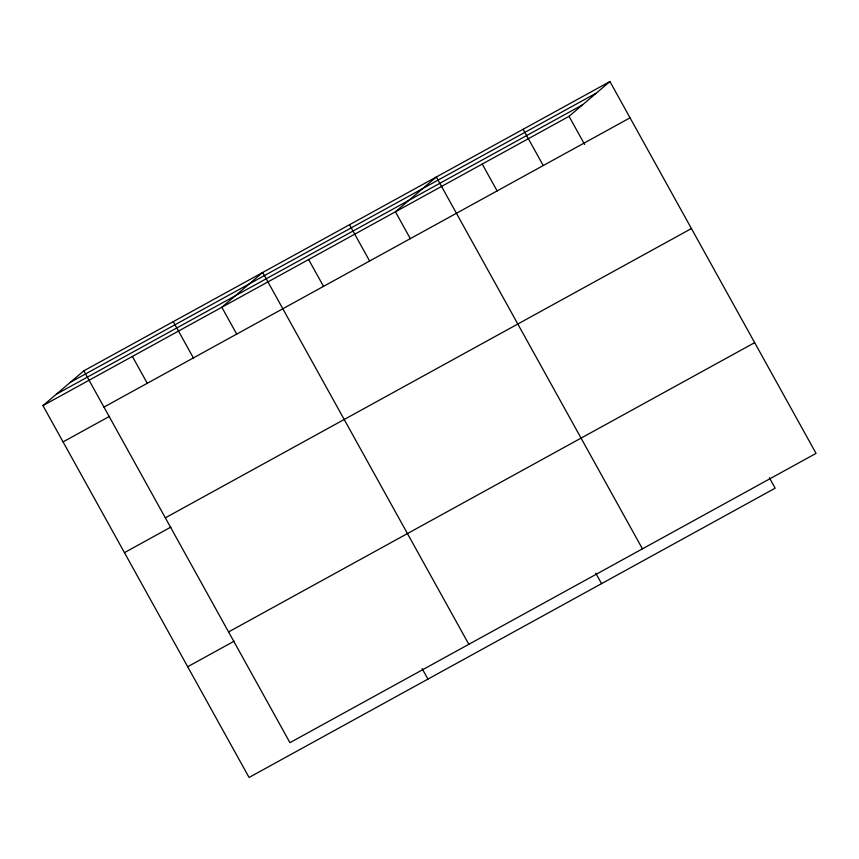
<?xml version="1.0" encoding="UTF-8"?>
<svg xmlns="http://www.w3.org/2000/svg" width="859" height="859" viewBox="0 0 859 859"><rect width="100%" height="100%" fill="white"/><g stroke="black" fill="none" stroke-linecap="round" stroke-linejoin="round"><path stroke-width="1.29" d="M769.353 477.69L775.162 488.18L249.067 777.459L42.95 405.609L83.838 370.82L609.933 81.541L816.05 453.391L289.955 742.67L83.838 370.82M42.95 405.609L569.045 116.33L609.933 81.541M70.341 382.298L596.436 93.019M56.447 394.131L582.531 104.841M103.95 407.102L630.044 117.823M63.061 441.891L109.522 416.347M165.336 517.837L691.42 228.558M124.448 552.638L170.909 527.082M228.58 631.934L754.664 342.655M187.692 666.724L234.153 641.179M569.045 116.33L584.614 144.419M523.12 129.269L543.232 165.551M482.232 164.058L497.157 190.977M642.435 548.847L436.318 176.997L395.43 211.786L410.355 238.716M595.738 573.157L601.558 583.648M349.516 224.736L369.628 261.018M308.628 259.525L323.553 286.444M468.831 644.314L262.704 272.464L221.826 307.254L236.74 334.172M422.123 668.613L427.943 679.104M173.271 321.642L193.382 357.924M132.383 356.431L147.308 383.35"/></g></svg>
